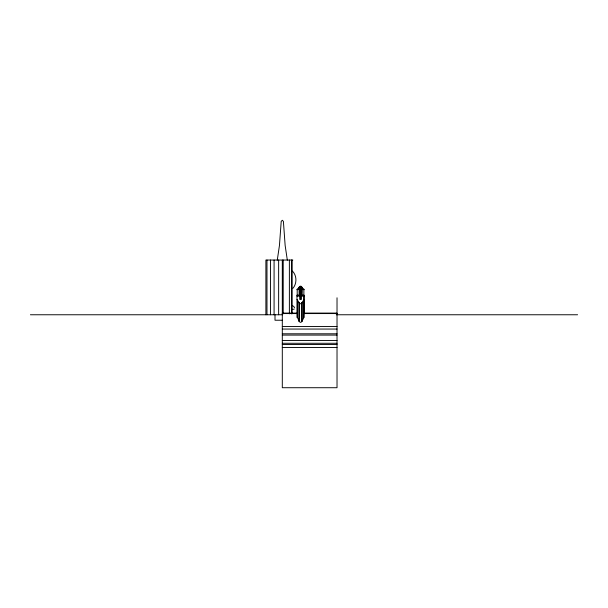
<?xml version="1.0" encoding="UTF-8"?>
<svg xmlns="http://www.w3.org/2000/svg" width="608" height="608" viewBox="0 0 608 608"><rect width="100%" height="100%" fill="white"/><g stroke="black" fill="none" stroke-linecap="round" stroke-linejoin="round"><path stroke-width="0.91" d="M304.099 296.043L300.998 296.043L300.998 299.47L300.078 299.47L300.086 296.043L296.985 296.043M301.956 289.393L304.152 289.697L303.719 288.96A1.748 1.642 0 0 1 302.275 287.341L301.88 287.166A1.368 1.284 0 0 0 299.204 287.166L298.809 287.341A1.748 1.642 0 0 1 297.358 288.96L296.924 289.697L299.128 289.393M299.539 287.09L301.545 287.09M277.263 260.178L279.452 245.442L281.208 221.373L282.302 220.278L283.396 221.373L285.144 245.442L287.333 260.178M292.942 288.314C297.016 283.548 296.97 275.622 292.478 271.122M292.813 260.042L265.886 260.042L265.886 314.762M299.63 288.215L300.086 288.215L300.086 295.655M301.454 288.215L300.998 288.215L300.998 295.655M300.086 295.192L296.985 295.192L296.985 317.46L297.441 317.46L298.437 319.747A2.842 2.842 0 0 1 298.809 321.146L299.448 321.146A1.125 1.125 0 0 0 300.534 322.331A1.125 1.125 0 0 0 301.667 321.146L301.636 302.738L302.275 302.738A2.538 2.386 0 0 1 302.845 301.234L303.073 300.99A2.538 2.386 0 0 0 303.643 299.486L304.099 299.486M300.998 295.192L304.099 295.192L304.099 317.46L303.643 317.46A2.804 2.804 0 0 1 303.073 319.162L302.845 319.443A2.804 2.804 0 0 0 302.275 321.146L301.636 321.146M296.985 299.486L297.441 299.486A2.546 2.394 0 0 0 297.905 300.861L298.437 301.5A2.546 2.394 0 0 1 298.809 302.738L298.809 321.146M298.809 302.738L299.448 302.738A1.094 1.026 0 0 0 300.542 303.772A1.094 1.026 0 0 0 301.636 302.738M292.494 309.267L294.074 309.267M282.302 313.204L297.396 313.204M304 313.204L337.022 313.204M282.302 313.333L297.396 313.333M304 313.333L337.022 313.333M282.302 313.568L297.396 313.568M304 313.568L337.022 313.568M30.4 314.762L282.492 314.762M336.3 314.762L577.6 314.762M282.302 320.234L275.006 320.234L275.006 314.762M282.302 326.504L337.022 326.504M282.302 329.057L337.022 329.057M282.302 333.8L337.022 333.8M282.302 335.084L337.022 335.084M282.302 340.457L337.022 340.457M282.302 343.284L337.022 343.284M282.302 344.478L337.022 344.478M282.302 347.48L337.022 347.48M292.516 305.642L293.846 306.531L294.553 307.96M337.022 297.791L337.022 387.722L282.302 387.722L282.302 260.042M303.878 289.393L303.878 313.857M303.643 299.486L303.643 317.46M302.275 302.738L302.275 321.146M301.956 295.982L301.956 289.142L303.05 289.036A2.006 1.885 0 0 1 302.009 287.47L301.682 295.891M301.454 295.655L301.454 286.961L299.63 286.961L299.63 295.655M300.998 296.043L300.998 299.478M300.086 296.043L300.086 299.478M299.402 289.309L299.09 287.432A2.006 1.885 0 0 1 298.064 288.982L299.128 289.142L299.128 295.982M299.448 302.738L299.448 321.146M297.441 299.486L297.441 317.46M297.198 289.393L297.198 295.982M291.969 260.042L291.969 313.819M291.749 260.042L291.749 313.819M289.378 260.042L289.378 313.819M283.214 260.042L283.214 313.819M278.639 260.042L278.639 314.762M274.079 260.042L274.079 314.762M270.446 260.042L270.446 314.762M266.98 260.042L266.98 314.762"/></g></svg>
